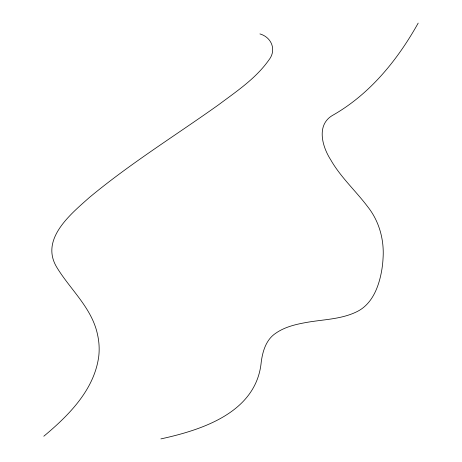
<?xml version="1.0" encoding="UTF-8"?>
<svg xmlns="http://www.w3.org/2000/svg" width="462" height="462" viewBox="0 0 462 462"><rect width="100%" height="100%" fill="white"/><g stroke="black" fill="none" stroke-linecap="round" stroke-linejoin="round"><path stroke-width="0.69" d="M418.191 23.1C397.424 60.233 369.629 94.531 332.114 115.639C316.083 125.427 322.407 146.899 330.677 159.748C340.627 177.246 355.763 190.846 367.769 206.82C379.244 221.269 384.32 239.969 383.056 258.264A109.748 105.706 24.8 0 1 381.583 271.177C378.771 286.619 372.499 303.534 357.761 311.249C341.961 319.392 323.712 319.358 306.577 322.43C295.807 324.318 284.777 326.917 275.687 333.275C266.118 339.616 262.699 351.155 261.249 361.937C256.514 412.127 202.835 429.764 160.892 438.9M43.809 436.232C68.717 415.454 94.496 389.737 98.799 355.988A68.919 66.378 24.8 0 0 97.534 334.592C91.955 307.952 70.386 289.714 56.809 267.348C39.744 239.304 70.559 214.241 89.287 197.563C130.07 163.606 175.3 135.609 218.462 104.874C236.417 91.43 255.775 78.609 268.872 60.02C276.732 50.139 271.76 37.353 259.944 33.917"/></g></svg>
